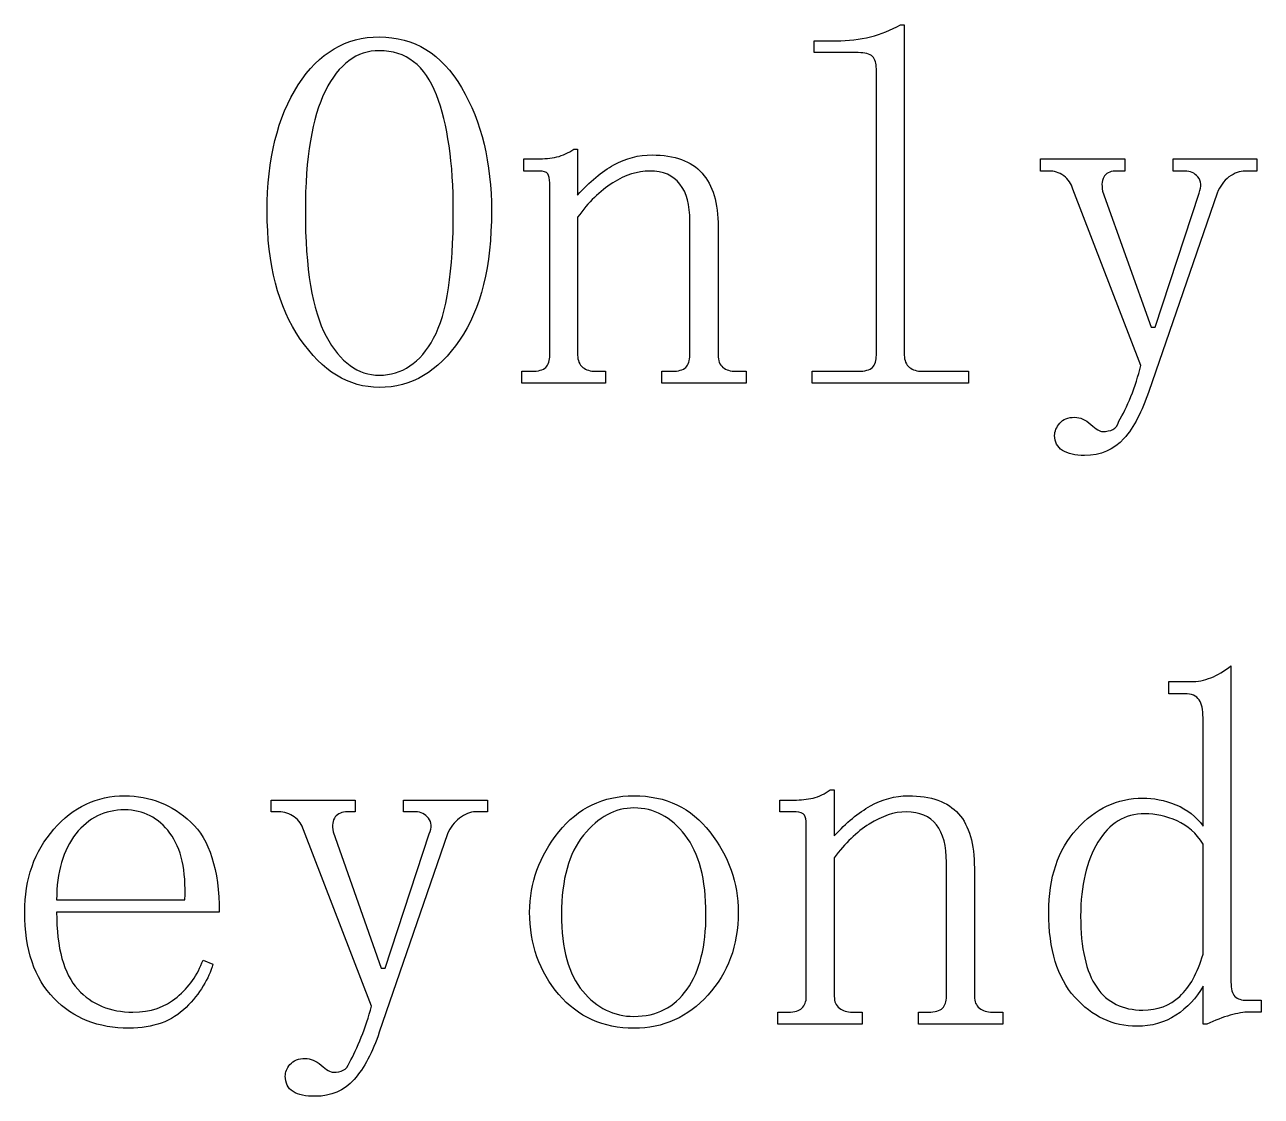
# Model space of a CAD drawing. Header units: centimetres. Extents: x -9 to 8.5, y -10.9 to 11.
# Drawn here: x -2.215 to 0.383, y -10.914 to -8.662 of the extents above; entities that cross this region are included whole.
import ezdxf

# ---------------------------------------------------------------- set-up
doc = ezdxf.new("R2010")
doc.units = ezdxf.units.CM
doc.header["$MEASUREMENT"] = 0
doc.layers.add('Layer 1', color=7, linetype='Continuous')

msp = doc.modelspace()

# ---------------------------------------------------------------- linework, layer by layer
at = {"layer": 'Layer 1'}
for points, knots in [([(-0.37514, -8.66185), (-0.39479, -8.67308), (-0.41552, -8.68187), (-0.43798, -8.68748), (-0.43798, -8.68748), (-0.46044, -8.69309), (-0.48465, -8.69575), (-0.50991, -8.69575), (-0.50991, -8.69575), (-0.50991, -8.69575), (-0.55621, -8.69575), (-0.55621, -8.69575), (-0.55621, -8.69575), (-0.55621, -8.69575), (-0.55621, -8.72055), (-0.55621, -8.72055), (-0.55621, -8.72055), (-0.55621, -8.72055), (-0.46361, -8.72055), (-0.46361, -8.72055), (-0.46361, -8.72055), (-0.44958, -8.72055), (-0.43946, -8.72321), (-0.43384, -8.72882), (-0.43384, -8.72882), (-0.42823, -8.73443), (-0.42557, -8.74322), (-0.42557, -8.75445), (-0.42557, -8.75445), (-0.42557, -8.75445), (-0.42557, -9.35638), (-0.42557, -9.35638), (-0.42557, -9.35638), (-0.42557, -9.36761), (-0.42822, -9.3764), (-0.43384, -9.38201), (-0.43384, -9.38201), (-0.43945, -9.38762), (-0.44957, -9.39028), (-0.46361, -9.39028), (-0.46361, -9.39028), (-0.46361, -9.39028), (-0.56035, -9.39028), (-0.56035, -9.39028), (-0.56035, -9.39028), (-0.56035, -9.39028), (-0.56035, -9.41508), (-0.56035, -9.41508), (-0.56035, -9.41508), (-0.56035, -9.41508), (-0.2321, -9.41508), (-0.2321, -9.41508), (-0.2321, -9.41508), (-0.2321, -9.41508), (-0.2321, -9.39028), (-0.2321, -9.39028), (-0.2321, -9.39028), (-0.2321, -9.39028), (-0.32884, -9.39028), (-0.32884, -9.39028), (-0.32884, -9.39028), (-0.34007, -9.39028), (-0.34911, -9.38763), (-0.35613, -9.38201), (-0.35613, -9.38201), (-0.36315, -9.3764), (-0.36688, -9.36761), (-0.36688, -9.35638), (-0.36688, -9.35638), (-0.36688, -9.35638), (-0.36688, -8.66185), (-0.36688, -8.66185), (-0.36688, -8.66185), (-0.36688, -8.66185), (-0.37515, -8.66185), (-0.37515, -8.66185), (-0.37515, -8.66185), (-0.37515, -8.66185), (-0.37514, -8.66185), (-0.37514, -8.66185)], [0, 0, 0, 0, 0.047619, 0.047619, 0.047619, 0.047619, 0.0952381, 0.0952381, 0.0952381, 0.0952381, 0.1428571, 0.1428571, 0.1428571, 0.1428571, 0.1904762, 0.1904762, 0.1904762, 0.1904762, 0.2380952, 0.2380952, 0.2380952, 0.2380952, 0.2857143, 0.2857143, 0.2857143, 0.2857143, 0.3333333, 0.3333333, 0.3333333, 0.3333333, 0.3809524, 0.3809524, 0.3809524, 0.3809524, 0.4285714, 0.4285714, 0.4285714, 0.4285714, 0.4761905, 0.4761905, 0.4761905, 0.4761905, 0.5238095, 0.5238095, 0.5238095, 0.5238095, 0.5714286, 0.5714286, 0.5714286, 0.5714286, 0.6190476, 0.6190476, 0.6190476, 0.6190476, 0.6666667, 0.6666667, 0.6666667, 0.6666667, 0.7142857, 0.7142857, 0.7142857, 0.7142857, 0.7619048, 0.7619048, 0.7619048, 0.7619048, 0.8095238, 0.8095238, 0.8095238, 0.8095238, 0.8571429, 0.8571429, 0.8571429, 0.8571429, 0.9047619, 0.9047619, 0.9047619, 0.9047619, 1, 1, 1, 1]), ([(-1.46985, -8.68748), (-1.54002, -8.68748), (-1.59667, -8.72099), (-1.64018, -8.78835), (-1.64018, -8.78835), (-1.68369, -8.85572), (-1.7055, -8.94429), (-1.7055, -9.05376), (-1.7055, -9.05376), (-1.7055, -9.16604), (-1.68236, -9.25511), (-1.63605, -9.32248), (-1.63605, -9.32248), (-1.58974, -9.38985), (-1.53442, -9.42418), (-1.46986, -9.42418), (-1.46986, -9.42418), (-1.40249, -9.42418), (-1.3461, -9.39092), (-1.30119, -9.32496), (-1.30119, -9.32496), (-1.25628, -9.259), (-1.23422, -9.16885), (-1.23422, -9.05376), (-1.23422, -9.05376), (-1.23422, -8.95271), (-1.25496, -8.86571), (-1.29706, -8.79414), (-1.29706, -8.79414), (-1.33916, -8.72256), (-1.39689, -8.68748), (-1.46987, -8.68748), (-1.46987, -8.68748), (-1.46987, -8.68748), (-1.46985, -8.68748), (-1.46985, -8.68748)], [0, 0, 0, 0, 0.1, 0.1, 0.1, 0.1, 0.2, 0.2, 0.2, 0.2, 0.3, 0.3, 0.3, 0.3, 0.4, 0.4, 0.4, 0.4, 0.5, 0.5, 0.5, 0.5, 0.6, 0.6, 0.6, 0.6, 0.7, 0.7, 0.7, 0.7, 0.8, 0.8, 0.8, 0.8, 1, 1, 1, 1]), ([(-1.46985, -8.71642), (-1.41371, -8.71642), (-1.37382, -8.74727), (-1.34996, -8.80902), (-1.34996, -8.80902), (-1.3261, -8.87077), (-1.31441, -8.95271), (-1.31441, -9.05376), (-1.31441, -9.05376), (-1.31441, -9.18007), (-1.32768, -9.2689), (-1.35575, -9.32082), (-1.35575, -9.32082), (-1.38382, -9.37275), (-1.42213, -9.39854), (-1.46985, -9.39854), (-1.46985, -9.39854), (-1.51476, -9.39854), (-1.552, -9.37142), (-1.58147, -9.31668), (-1.58147, -9.31668), (-1.61094, -9.26195), (-1.62529, -9.17445), (-1.62529, -9.05375), (-1.62529, -9.05375), (-1.62529, -8.94147), (-1.61119, -8.85688), (-1.58312, -8.80074), (-1.58312, -8.80074), (-1.55505, -8.7446), (-1.51756, -8.7164), (-1.46985, -8.7164), (-1.46985, -8.7164), (-1.46985, -8.7164), (-1.46985, -8.71642), (-1.46985, -8.71642)], [0, 0, 0, 0, 0.1, 0.1, 0.1, 0.1, 0.2, 0.2, 0.2, 0.2, 0.3, 0.3, 0.3, 0.3, 0.4, 0.4, 0.4, 0.4, 0.5, 0.5, 0.5, 0.5, 0.6, 0.6, 0.6, 0.6, 0.7, 0.7, 0.7, 0.7, 0.8, 0.8, 0.8, 0.8, 1, 1, 1, 1]), ([(-1.0614, -8.92312), (-1.07263, -8.93154), (-1.08432, -8.93685), (-1.09695, -8.93966), (-1.09695, -8.93966), (-1.10958, -8.94247), (-1.12343, -8.94379), (-1.13746, -8.94379), (-1.13746, -8.94379), (-1.13746, -8.94379), (-1.1664, -8.94379), (-1.1664, -8.94379), (-1.1664, -8.94379), (-1.1664, -8.94379), (-1.1664, -8.96942), (-1.1664, -8.96942), (-1.1664, -8.96942), (-1.1664, -8.96942), (-1.13333, -8.96942), (-1.13333, -8.96942), (-1.13333, -8.96942), (-1.12491, -8.96942), (-1.11877, -8.971), (-1.11597, -8.97521), (-1.11597, -8.97521), (-1.11316, -8.97942), (-1.11184, -8.98581), (-1.11184, -8.99423), (-1.11184, -8.99423), (-1.11184, -8.99423), (-1.11184, -9.35638), (-1.11184, -9.35638), (-1.11184, -9.35638), (-1.11184, -9.36761), (-1.11449, -9.3764), (-1.12011, -9.38201), (-1.12011, -9.38201), (-1.12572, -9.38762), (-1.13584, -9.39028), (-1.14988, -9.39028), (-1.14988, -9.39028), (-1.14988, -9.39028), (-1.17055, -9.39028), (-1.17055, -9.39028), (-1.17055, -9.39028), (-1.17055, -9.39028), (-1.17055, -9.41508), (-1.17055, -9.41508), (-1.17055, -9.41508), (-1.17055, -9.41508), (-0.99444, -9.41508), (-0.99444, -9.41508), (-0.99444, -9.41508), (-0.99444, -9.41508), (-0.99444, -9.39028), (-0.99444, -9.39028), (-0.99444, -9.39028), (-0.99444, -9.39028), (-1.01511, -9.39028), (-1.01511, -9.39028), (-1.01511, -9.39028), (-1.02634, -9.39028), (-1.03538, -9.38763), (-1.0424, -9.38201), (-1.0424, -9.38201), (-1.04942, -9.3764), (-1.05315, -9.36761), (-1.05315, -9.35638), (-1.05315, -9.35638), (-1.05315, -9.35638), (-1.05315, -9.06617), (-1.05315, -9.06617), (-1.05315, -9.06617), (-1.03069, -9.03529), (-1.00623, -9.01108), (-0.97956, -8.99424), (-0.97956, -8.99424), (-0.95289, -8.9774), (-0.9271, -8.96944), (-0.90184, -8.96944), (-0.90184, -8.96944), (-0.87377, -8.96944), (-0.85221, -8.97848), (-0.83817, -8.99673), (-0.83817, -8.99673), (-0.82414, -9.01498), (-0.8175, -9.04077), (-0.8175, -9.07445), (-0.8175, -9.07445), (-0.8175, -9.07445), (-0.8175, -9.3564), (-0.8175, -9.3564), (-0.8175, -9.3564), (-0.8175, -9.36763), (-0.82015, -9.37642), (-0.82577, -9.38203), (-0.82577, -9.38203), (-0.83138, -9.38764), (-0.8415, -9.3903), (-0.85554, -9.3903), (-0.85554, -9.3903), (-0.85554, -9.3903), (-0.87621, -9.3903), (-0.87621, -9.3903), (-0.87621, -9.3903), (-0.87621, -9.3903), (-0.87621, -9.4151), (-0.87621, -9.4151), (-0.87621, -9.4151), (-0.87621, -9.4151), (-0.69927, -9.4151), (-0.69927, -9.4151), (-0.69927, -9.4151), (-0.69927, -9.4151), (-0.69927, -9.3903), (-0.69927, -9.3903), (-0.69927, -9.3903), (-0.69927, -9.3903), (-0.72077, -9.3903), (-0.72077, -9.3903), (-0.72077, -9.3903), (-0.732, -9.3903), (-0.74104, -9.38765), (-0.74806, -9.38203), (-0.74806, -9.38203), (-0.75508, -9.37642), (-0.75798, -9.36763), (-0.75798, -9.3564), (-0.75798, -9.3564), (-0.75798, -9.3564), (-0.75798, -9.08686), (-0.75798, -9.08686), (-0.75798, -9.08686), (-0.75798, -9.03634), (-0.76942, -8.99885), (-0.79188, -8.97359), (-0.79188, -8.97359), (-0.81434, -8.94833), (-0.84917, -8.93556), (-0.89689, -8.93556), (-0.89689, -8.93556), (-0.92496, -8.93556), (-0.95183, -8.9422), (-0.97709, -8.95623), (-0.97709, -8.95623), (-1.00235, -8.97027), (-1.0279, -8.99183), (-1.05316, -9.0199), (-1.05316, -9.0199), (-1.05316, -9.0199), (-1.05316, -8.92316), (-1.05316, -8.92316), (-1.05316, -8.92316), (-1.05316, -8.92316), (-1.06143, -8.92316), (-1.06143, -8.92316), (-1.06143, -8.92316), (-1.06143, -8.92316), (-1.0614, -8.92312), (-1.0614, -8.92312)], [0, 0, 0, 0, 0.0243902, 0.0243902, 0.0243902, 0.0243902, 0.0487805, 0.0487805, 0.0487805, 0.0487805, 0.0731707, 0.0731707, 0.0731707, 0.0731707, 0.097561, 0.097561, 0.097561, 0.097561, 0.1219512, 0.1219512, 0.1219512, 0.1219512, 0.1463415, 0.1463415, 0.1463415, 0.1463415, 0.1707317, 0.1707317, 0.1707317, 0.1707317, 0.195122, 0.195122, 0.195122, 0.195122, 0.2195122, 0.2195122, 0.2195122, 0.2195122, 0.2439024, 0.2439024, 0.2439024, 0.2439024, 0.2682927, 0.2682927, 0.2682927, 0.2682927, 0.2926829, 0.2926829, 0.2926829, 0.2926829, 0.3170732, 0.3170732, 0.3170732, 0.3170732, 0.3414634, 0.3414634, 0.3414634, 0.3414634, 0.3658537, 0.3658537, 0.3658537, 0.3658537, 0.3902439, 0.3902439, 0.3902439, 0.3902439, 0.4146341, 0.4146341, 0.4146341, 0.4146341, 0.4390244, 0.4390244, 0.4390244, 0.4390244, 0.4634146, 0.4634146, 0.4634146, 0.4634146, 0.4878049, 0.4878049, 0.4878049, 0.4878049, 0.5121951, 0.5121951, 0.5121951, 0.5121951, 0.5365854, 0.5365854, 0.5365854, 0.5365854, 0.5609756, 0.5609756, 0.5609756, 0.5609756, 0.5853659, 0.5853659, 0.5853659, 0.5853659, 0.6097561, 0.6097561, 0.6097561, 0.6097561, 0.6341463, 0.6341463, 0.6341463, 0.6341463, 0.6585366, 0.6585366, 0.6585366, 0.6585366, 0.6829268, 0.6829268, 0.6829268, 0.6829268, 0.7073171, 0.7073171, 0.7073171, 0.7073171, 0.7317073, 0.7317073, 0.7317073, 0.7317073, 0.7560976, 0.7560976, 0.7560976, 0.7560976, 0.7804878, 0.7804878, 0.7804878, 0.7804878, 0.804878, 0.804878, 0.804878, 0.804878, 0.8292683, 0.8292683, 0.8292683, 0.8292683, 0.8536585, 0.8536585, 0.8536585, 0.8536585, 0.8780488, 0.8780488, 0.8780488, 0.8780488, 0.902439, 0.902439, 0.902439, 0.902439, 0.9268293, 0.9268293, 0.9268293, 0.9268293, 0.9512195, 0.9512195, 0.9512195, 0.9512195, 1, 1, 1, 1]), ([(-0.08079, -8.94379), (-0.08079, -8.94379), (-0.08079, -8.96942), (-0.08079, -8.96942), (-0.08079, -8.96942), (-0.08079, -8.96942), (-0.06343, -8.96942), (-0.06343, -8.96942), (-0.06343, -8.96942), (-0.0522, -8.96942), (-0.04183, -8.97233), (-0.03201, -8.97934), (-0.03201, -8.97934), (-0.02219, -8.98636), (-0.0158, -8.99622), (-0.01299, -9.00745), (-0.01299, -9.00745), (-0.01299, -9.00745), (0.13005, -9.37787), (0.13005, -9.37787), (0.13005, -9.37787), (0.12444, -9.40033), (0.1178, -9.42214), (0.10938, -9.44319), (0.10938, -9.44319), (0.10096, -9.46424), (0.09217, -9.48125), (0.08375, -9.49528), (0.08375, -9.49528), (0.08094, -9.5037), (0.07696, -9.50984), (0.07135, -9.51264), (0.07135, -9.51264), (0.06574, -9.51545), (0.05827, -9.51677), (0.04985, -9.51677), (0.04985, -9.51677), (0.04424, -9.51677), (0.03627, -9.51171), (0.02505, -9.50189), (0.02505, -9.50189), (0.01382, -9.49207), (0.00238, -9.48701), (-0.00885, -9.48701), (-0.00885, -9.48701), (-0.02288, -9.48701), (-0.03325, -9.49099), (-0.04027, -9.49941), (-0.04027, -9.49941), (-0.04729, -9.50783), (-0.05102, -9.51662), (-0.05102, -9.52504), (-0.05102, -9.52504), (-0.05102, -9.53907), (-0.04571, -9.54944), (-0.03448, -9.55646), (-0.03448, -9.55646), (-0.02325, -9.56348), (-0.00783, -9.56721), (0.01182, -9.56721), (0.01182, -9.56721), (0.0455, -9.56721), (0.07345, -9.55552), (0.0945, -9.53166), (0.0945, -9.53166), (0.11555, -9.5078), (0.13256, -9.47454), (0.14659, -9.43244), (0.14659, -9.43244), (0.14659, -9.43244), (0.29046, -9.01572), (0.29046, -9.01572), (0.29046, -9.01572), (0.29607, -9.00169), (0.30404, -8.99024), (0.31526, -8.98182), (0.31526, -8.98182), (0.32649, -8.9734), (0.33793, -8.96942), (0.34916, -8.96942), (0.34916, -8.96942), (0.34916, -8.96942), (0.37396, -8.96942), (0.37396, -8.96942), (0.37396, -8.96942), (0.37396, -8.96942), (0.37396, -8.94379), (0.37396, -8.94379), (0.37396, -8.94379), (0.37396, -8.94379), (0.19785, -8.94379), (0.19785, -8.94379), (0.19785, -8.94379), (0.19785, -8.94379), (0.19785, -8.96942), (0.19785, -8.96942), (0.19785, -8.96942), (0.19785, -8.96942), (0.22265, -8.96942), (0.22265, -8.96942), (0.22265, -8.96942), (0.23388, -8.96942), (0.24292, -8.9734), (0.24994, -8.98182), (0.24994, -8.98182), (0.25696, -8.99024), (0.25803, -9.00169), (0.25242, -9.01572), (0.25242, -9.01572), (0.25242, -9.01572), (0.15982, -9.29767), (0.15982, -9.29767), (0.15982, -9.29767), (0.15982, -9.29767), (0.15155, -9.29767), (0.15155, -9.29767), (0.15155, -9.29767), (0.15155, -9.29767), (0.04985, -9.01159), (0.04985, -9.01159), (0.04985, -9.01159), (0.04704, -8.99756), (0.04837, -8.98636), (0.05398, -8.97934), (0.05398, -8.97934), (0.05959, -8.97232), (0.06838, -8.96942), (0.07961, -8.96942), (0.07961, -8.96942), (0.07961, -8.96942), (0.09615, -8.96942), (0.09615, -8.96942), (0.09615, -8.96942), (0.09615, -8.96942), (0.09615, -8.94379), (0.09615, -8.94379), (0.09615, -8.94379), (0.09615, -8.94379), (-0.08079, -8.94379), (-0.08079, -8.94379)], [0, 0, 0, 0, 0.0277778, 0.0277778, 0.0277778, 0.0277778, 0.0555556, 0.0555556, 0.0555556, 0.0555556, 0.0833333, 0.0833333, 0.0833333, 0.0833333, 0.1111111, 0.1111111, 0.1111111, 0.1111111, 0.1388889, 0.1388889, 0.1388889, 0.1388889, 0.1666667, 0.1666667, 0.1666667, 0.1666667, 0.1944444, 0.1944444, 0.1944444, 0.1944444, 0.2222222, 0.2222222, 0.2222222, 0.2222222, 0.25, 0.25, 0.25, 0.25, 0.2777778, 0.2777778, 0.2777778, 0.2777778, 0.3055556, 0.3055556, 0.3055556, 0.3055556, 0.3333333, 0.3333333, 0.3333333, 0.3333333, 0.3611111, 0.3611111, 0.3611111, 0.3611111, 0.3888889, 0.3888889, 0.3888889, 0.3888889, 0.4166667, 0.4166667, 0.4166667, 0.4166667, 0.4444444, 0.4444444, 0.4444444, 0.4444444, 0.4722222, 0.4722222, 0.4722222, 0.4722222, 0.5, 0.5, 0.5, 0.5, 0.5277778, 0.5277778, 0.5277778, 0.5277778, 0.5555556, 0.5555556, 0.5555556, 0.5555556, 0.5833333, 0.5833333, 0.5833333, 0.5833333, 0.6111111, 0.6111111, 0.6111111, 0.6111111, 0.6388889, 0.6388889, 0.6388889, 0.6388889, 0.6666667, 0.6666667, 0.6666667, 0.6666667, 0.6944444, 0.6944444, 0.6944444, 0.6944444, 0.7222222, 0.7222222, 0.7222222, 0.7222222, 0.75, 0.75, 0.75, 0.75, 0.7777778, 0.7777778, 0.7777778, 0.7777778, 0.8055556, 0.8055556, 0.8055556, 0.8055556, 0.8333333, 0.8333333, 0.8333333, 0.8333333, 0.8611111, 0.8611111, 0.8611111, 0.8611111, 0.8888889, 0.8888889, 0.8888889, 0.8888889, 0.9166667, 0.9166667, 0.9166667, 0.9166667, 0.9444444, 0.9444444, 0.9444444, 0.9444444, 1, 1, 1, 1]), ([(0.31939, -10.00957), (0.30536, -10.0208), (0.29126, -10.02876), (0.27722, -10.03437), (0.27722, -10.03437), (0.26318, -10.03998), (0.24909, -10.04264), (0.23505, -10.04264), (0.23505, -10.04264), (0.23505, -10.04264), (0.18875, -10.04264), (0.18875, -10.04264), (0.18875, -10.04264), (0.18875, -10.04264), (0.18875, -10.06827), (0.18875, -10.06827), (0.18875, -10.06827), (0.18875, -10.06827), (0.22265, -10.06827), (0.22265, -10.06827), (0.22265, -10.06827), (0.23668, -10.06827), (0.2468, -10.07225), (0.25242, -10.08067), (0.25242, -10.08067), (0.25803, -10.08909), (0.26069, -10.10186), (0.26069, -10.1187), (0.26069, -10.1187), (0.26069, -10.1187), (0.26069, -10.34608), (0.26069, -10.34608), (0.26069, -10.34608), (0.24666, -10.32643), (0.2275, -10.31126), (0.20364, -10.30143), (0.20364, -10.30143), (0.17978, -10.29161), (0.15664, -10.28737), (0.13419, -10.28737), (0.13419, -10.28737), (0.08086, -10.28737), (0.03458, -10.30918), (-0.00472, -10.35269), (-0.00472, -10.35269), (-0.04402, -10.3962), (-0.06342, -10.45417), (-0.06342, -10.52715), (-0.06342, -10.52715), (-0.06342, -10.60574), (-0.04534, -10.66504), (-0.00885, -10.70574), (-0.00885, -10.70574), (0.02764, -10.74644), (0.07126, -10.76692), (0.12179, -10.76692), (0.12179, -10.76692), (0.15267, -10.76692), (0.17979, -10.75921), (0.20365, -10.74377), (0.20365, -10.74377), (0.22751, -10.72833), (0.24667, -10.70785), (0.2607, -10.68259), (0.2607, -10.68259), (0.2607, -10.68259), (0.2607, -10.76279), (0.2607, -10.76279), (0.2607, -10.76279), (0.2607, -10.76279), (0.26897, -10.76279), (0.26897, -10.76279), (0.26897, -10.76279), (0.28581, -10.75437), (0.30231, -10.74798), (0.31775, -10.74377), (0.31775, -10.74377), (0.33319, -10.73956), (0.34621, -10.73716), (0.35744, -10.73716), (0.35744, -10.73716), (0.35744, -10.73716), (0.38307, -10.73716), (0.38307, -10.73716), (0.38307, -10.73716), (0.38307, -10.73716), (0.38307, -10.71236), (0.38307, -10.71236), (0.38307, -10.71236), (0.38307, -10.71236), (0.3533, -10.71236), (0.3533, -10.71236), (0.3533, -10.71236), (0.34207, -10.71236), (0.33328, -10.70971), (0.32767, -10.70409), (0.32767, -10.70409), (0.32206, -10.69848), (0.3194, -10.68836), (0.3194, -10.67432), (0.3194, -10.67432), (0.3194, -10.67432), (0.3194, -10.00955), (0.3194, -10.00955), (0.3194, -10.00955), (0.3194, -10.00955), (0.31939, -10.00957), (0.31939, -10.00957)], [0, 0, 0, 0, 0.0357143, 0.0357143, 0.0357143, 0.0357143, 0.0714286, 0.0714286, 0.0714286, 0.0714286, 0.1071429, 0.1071429, 0.1071429, 0.1071429, 0.1428571, 0.1428571, 0.1428571, 0.1428571, 0.1785714, 0.1785714, 0.1785714, 0.1785714, 0.2142857, 0.2142857, 0.2142857, 0.2142857, 0.25, 0.25, 0.25, 0.25, 0.2857143, 0.2857143, 0.2857143, 0.2857143, 0.3214286, 0.3214286, 0.3214286, 0.3214286, 0.3571429, 0.3571429, 0.3571429, 0.3571429, 0.3928571, 0.3928571, 0.3928571, 0.3928571, 0.4285714, 0.4285714, 0.4285714, 0.4285714, 0.4642857, 0.4642857, 0.4642857, 0.4642857, 0.5, 0.5, 0.5, 0.5, 0.5357143, 0.5357143, 0.5357143, 0.5357143, 0.5714286, 0.5714286, 0.5714286, 0.5714286, 0.6071429, 0.6071429, 0.6071429, 0.6071429, 0.6428571, 0.6428571, 0.6428571, 0.6428571, 0.6785714, 0.6785714, 0.6785714, 0.6785714, 0.7142857, 0.7142857, 0.7142857, 0.7142857, 0.75, 0.75, 0.75, 0.75, 0.7857143, 0.7857143, 0.7857143, 0.7857143, 0.8214286, 0.8214286, 0.8214286, 0.8214286, 0.8571429, 0.8571429, 0.8571429, 0.8571429, 0.8928571, 0.8928571, 0.8928571, 0.8928571, 0.9285714, 0.9285714, 0.9285714, 0.9285714, 1, 1, 1, 1]), ([(-2.00481, -10.28242), (-2.06376, -10.28242), (-2.11294, -10.30639), (-2.15364, -10.3527), (-2.15364, -10.3527), (-2.19434, -10.39901), (-2.21483, -10.45699), (-2.21482, -10.52716), (-2.21482, -10.52716), (-2.21482, -10.60575), (-2.19434, -10.66613), (-2.15364, -10.70823), (-2.15364, -10.70823), (-2.11294, -10.75033), (-2.06028, -10.77107), (-1.99572, -10.77107), (-1.99572, -10.77107), (-1.9452, -10.77107), (-1.9053, -10.75672), (-1.87583, -10.72725), (-1.87583, -10.72725), (-1.84636, -10.69778), (-1.82803, -10.66718), (-1.81961, -10.6363), (-1.81961, -10.6363), (-1.81961, -10.6363), (-1.84028, -10.62803), (-1.84028, -10.62803), (-1.84028, -10.62803), (-1.85151, -10.65891), (-1.86959, -10.6847), (-1.89485, -10.70575), (-1.89485, -10.70575), (-1.92011, -10.7268), (-1.95096, -10.73717), (-1.98745, -10.73717), (-1.98745, -10.73717), (-2.03517, -10.73717), (-2.07373, -10.72149), (-2.10321, -10.68921), (-2.10321, -10.68921), (-2.13268, -10.65693), (-2.14786, -10.60294), (-2.14786, -10.52715), (-2.14786, -10.52715), (-2.14786, -10.52715), (-1.80638, -10.52715), (-1.80638, -10.52715), (-1.80638, -10.52715), (-1.80638, -10.43733), (-1.82662, -10.3743), (-1.86591, -10.33781), (-1.86591, -10.33781), (-1.90521, -10.30132), (-1.95149, -10.28241), (-2.00482, -10.28241), (-2.00482, -10.28241), (-2.00482, -10.28241), (-2.00481, -10.28242), (-2.00481, -10.28242)], [0, 0, 0, 0, 0.0625, 0.0625, 0.0625, 0.0625, 0.125, 0.125, 0.125, 0.125, 0.1875, 0.1875, 0.1875, 0.1875, 0.25, 0.25, 0.25, 0.25, 0.3125, 0.3125, 0.3125, 0.3125, 0.375, 0.375, 0.375, 0.375, 0.4375, 0.4375, 0.4375, 0.4375, 0.5, 0.5, 0.5, 0.5, 0.5625, 0.5625, 0.5625, 0.5625, 0.625, 0.625, 0.625, 0.625, 0.6875, 0.6875, 0.6875, 0.6875, 0.75, 0.75, 0.75, 0.75, 0.8125, 0.8125, 0.8125, 0.8125, 0.875, 0.875, 0.875, 0.875, 1, 1, 1, 1]), ([(-0.9349, -10.28242), (-0.99946, -10.28242), (-1.05212, -10.30796), (-1.09282, -10.35849), (-1.09282, -10.35849), (-1.13352, -10.40901), (-1.154, -10.46541), (-1.154, -10.52716), (-1.154, -10.52716), (-1.154, -10.59453), (-1.13352, -10.65225), (-1.09282, -10.69997), (-1.09282, -10.69997), (-1.05212, -10.74769), (-0.99946, -10.77108), (-0.9349, -10.77108), (-0.9349, -10.77108), (-0.87315, -10.77108), (-0.82156, -10.74794), (-0.77946, -10.70163), (-0.77946, -10.70163), (-0.73736, -10.65532), (-0.7158, -10.59734), (-0.71579, -10.52717), (-0.71579, -10.52717), (-0.71579, -10.46542), (-0.73603, -10.40902), (-0.77532, -10.3585), (-0.77532, -10.3585), (-0.81462, -10.30798), (-0.86753, -10.28243), (-0.9349, -10.28243), (-0.9349, -10.28243), (-0.9349, -10.28243), (-0.9349, -10.28242), (-0.9349, -10.28242)], [0, 0, 0, 0, 0.1, 0.1, 0.1, 0.1, 0.2, 0.2, 0.2, 0.2, 0.3, 0.3, 0.3, 0.3, 0.4, 0.4, 0.4, 0.4, 0.5, 0.5, 0.5, 0.5, 0.6, 0.6, 0.6, 0.6, 0.7, 0.7, 0.7, 0.7, 0.8, 0.8, 0.8, 0.8, 1, 1, 1, 1]), ([(-0.52231, -10.27002), (-0.53354, -10.27844), (-0.54606, -10.28458), (-0.55869, -10.28738), (-0.55869, -10.28738), (-0.57132, -10.29019), (-0.58434, -10.29151), (-0.59838, -10.29151), (-0.59838, -10.29151), (-0.59838, -10.29151), (-0.62815, -10.29151), (-0.62815, -10.29151), (-0.62815, -10.29151), (-0.62815, -10.29151), (-0.62815, -10.31631), (-0.62815, -10.31631), (-0.62815, -10.31631), (-0.62815, -10.31631), (-0.59425, -10.31631), (-0.59425, -10.31631), (-0.59425, -10.31631), (-0.58583, -10.31631), (-0.57969, -10.31872), (-0.57689, -10.32292), (-0.57689, -10.32292), (-0.57408, -10.32713), (-0.57276, -10.33352), (-0.57276, -10.34194), (-0.57276, -10.34194), (-0.57276, -10.34194), (-0.57276, -10.70409), (-0.57276, -10.70409), (-0.57276, -10.70409), (-0.57276, -10.71532), (-0.57624, -10.72328), (-0.58186, -10.72889), (-0.58186, -10.72889), (-0.58747, -10.7345), (-0.59676, -10.73716), (-0.6108, -10.73716), (-0.6108, -10.73716), (-0.6108, -10.73716), (-0.6323, -10.73716), (-0.6323, -10.73716), (-0.6323, -10.73716), (-0.6323, -10.73716), (-0.6323, -10.76279), (-0.6323, -10.76279), (-0.6323, -10.76279), (-0.6323, -10.76279), (-0.45536, -10.76279), (-0.45536, -10.76279), (-0.45536, -10.76279), (-0.45536, -10.76279), (-0.45536, -10.73716), (-0.45536, -10.73716), (-0.45536, -10.73716), (-0.45536, -10.73716), (-0.47603, -10.73716), (-0.47603, -10.73716), (-0.47603, -10.73716), (-0.48726, -10.73716), (-0.4963, -10.73451), (-0.50332, -10.72889), (-0.50332, -10.72889), (-0.51034, -10.72328), (-0.51407, -10.71531), (-0.51407, -10.70409), (-0.51407, -10.70409), (-0.51407, -10.70409), (-0.51407, -10.41305), (-0.51407, -10.41305), (-0.51407, -10.41305), (-0.49162, -10.38217), (-0.46715, -10.35879), (-0.44048, -10.34194), (-0.44048, -10.34194), (-0.41381, -10.3251), (-0.38802, -10.31631), (-0.36276, -10.31631), (-0.36276, -10.31631), (-0.33469, -10.31631), (-0.31313, -10.32535), (-0.29909, -10.3436), (-0.29909, -10.3436), (-0.28506, -10.36185), (-0.27842, -10.38847), (-0.27842, -10.42215), (-0.27842, -10.42215), (-0.27842, -10.42215), (-0.27842, -10.7041), (-0.27842, -10.7041), (-0.27842, -10.7041), (-0.27842, -10.71533), (-0.28107, -10.72329), (-0.28669, -10.7289), (-0.28669, -10.7289), (-0.2923, -10.73451), (-0.30242, -10.73717), (-0.31646, -10.73717), (-0.31646, -10.73717), (-0.31646, -10.73717), (-0.33713, -10.73717), (-0.33713, -10.73717), (-0.33713, -10.73717), (-0.33713, -10.73717), (-0.33713, -10.7628), (-0.33713, -10.7628), (-0.33713, -10.7628), (-0.33713, -10.7628), (-0.16019, -10.7628), (-0.16019, -10.7628), (-0.16019, -10.7628), (-0.16019, -10.7628), (-0.16019, -10.73717), (-0.16019, -10.73717), (-0.16019, -10.73717), (-0.16019, -10.73717), (-0.18169, -10.73717), (-0.18169, -10.73717), (-0.18169, -10.73717), (-0.19292, -10.73717), (-0.20196, -10.73452), (-0.20898, -10.7289), (-0.20898, -10.7289), (-0.216, -10.72329), (-0.21973, -10.71532), (-0.21973, -10.7041), (-0.21973, -10.7041), (-0.21973, -10.7041), (-0.21973, -10.43456), (-0.21973, -10.43456), (-0.21973, -10.43456), (-0.21973, -10.38404), (-0.23035, -10.34572), (-0.2528, -10.32046), (-0.2528, -10.32046), (-0.27526, -10.2952), (-0.31092, -10.28243), (-0.35863, -10.28243), (-0.35863, -10.28243), (-0.3867, -10.28243), (-0.41274, -10.28989), (-0.43801, -10.30393), (-0.43801, -10.30393), (-0.46327, -10.31797), (-0.48882, -10.3387), (-0.51408, -10.36677), (-0.51408, -10.36677), (-0.51408, -10.36677), (-0.51408, -10.27003), (-0.51408, -10.27003), (-0.51408, -10.27003), (-0.51408, -10.27003), (-0.52235, -10.27003), (-0.52235, -10.27003), (-0.52235, -10.27003), (-0.52235, -10.27003), (-0.52231, -10.27002), (-0.52231, -10.27002)], [0, 0, 0, 0, 0.0243902, 0.0243902, 0.0243902, 0.0243902, 0.0487805, 0.0487805, 0.0487805, 0.0487805, 0.0731707, 0.0731707, 0.0731707, 0.0731707, 0.097561, 0.097561, 0.097561, 0.097561, 0.1219512, 0.1219512, 0.1219512, 0.1219512, 0.1463415, 0.1463415, 0.1463415, 0.1463415, 0.1707317, 0.1707317, 0.1707317, 0.1707317, 0.195122, 0.195122, 0.195122, 0.195122, 0.2195122, 0.2195122, 0.2195122, 0.2195122, 0.2439024, 0.2439024, 0.2439024, 0.2439024, 0.2682927, 0.2682927, 0.2682927, 0.2682927, 0.2926829, 0.2926829, 0.2926829, 0.2926829, 0.3170732, 0.3170732, 0.3170732, 0.3170732, 0.3414634, 0.3414634, 0.3414634, 0.3414634, 0.3658537, 0.3658537, 0.3658537, 0.3658537, 0.3902439, 0.3902439, 0.3902439, 0.3902439, 0.4146341, 0.4146341, 0.4146341, 0.4146341, 0.4390244, 0.4390244, 0.4390244, 0.4390244, 0.4634146, 0.4634146, 0.4634146, 0.4634146, 0.4878049, 0.4878049, 0.4878049, 0.4878049, 0.5121951, 0.5121951, 0.5121951, 0.5121951, 0.5365854, 0.5365854, 0.5365854, 0.5365854, 0.5609756, 0.5609756, 0.5609756, 0.5609756, 0.5853659, 0.5853659, 0.5853659, 0.5853659, 0.6097561, 0.6097561, 0.6097561, 0.6097561, 0.6341463, 0.6341463, 0.6341463, 0.6341463, 0.6585366, 0.6585366, 0.6585366, 0.6585366, 0.6829268, 0.6829268, 0.6829268, 0.6829268, 0.7073171, 0.7073171, 0.7073171, 0.7073171, 0.7317073, 0.7317073, 0.7317073, 0.7317073, 0.7560976, 0.7560976, 0.7560976, 0.7560976, 0.7804878, 0.7804878, 0.7804878, 0.7804878, 0.804878, 0.804878, 0.804878, 0.804878, 0.8292683, 0.8292683, 0.8292683, 0.8292683, 0.8536585, 0.8536585, 0.8536585, 0.8536585, 0.8780488, 0.8780488, 0.8780488, 0.8780488, 0.902439, 0.902439, 0.902439, 0.902439, 0.9268293, 0.9268293, 0.9268293, 0.9268293, 0.9512195, 0.9512195, 0.9512195, 0.9512195, 1, 1, 1, 1]), ([(-2.00481, -10.31219), (-1.96551, -10.31219), (-1.93358, -10.32869), (-1.90973, -10.36097), (-1.90973, -10.36097), (-1.88587, -10.39325), (-1.8755, -10.43978), (-1.87831, -10.50153), (-1.87831, -10.50153), (-1.87831, -10.50153), (-2.14785, -10.50153), (-2.14785, -10.50153), (-2.14785, -10.50153), (-2.14785, -10.44259), (-2.134, -10.39631), (-2.10734, -10.36262), (-2.10734, -10.36262), (-2.08067, -10.32894), (-2.04692, -10.31218), (-2.00481, -10.31218), (-2.00481, -10.31218), (-2.00481, -10.31218), (-2.00481, -10.31219), (-2.00481, -10.31219)], [0, 0, 0, 0, 0.1428571, 0.1428571, 0.1428571, 0.1428571, 0.2857143, 0.2857143, 0.2857143, 0.2857143, 0.4285714, 0.4285714, 0.4285714, 0.4285714, 0.5714286, 0.5714286, 0.5714286, 0.5714286, 0.7142857, 0.7142857, 0.7142857, 0.7142857, 1, 1, 1, 1]), ([(-1.69723, -10.29152), (-1.69723, -10.29152), (-1.69723, -10.31632), (-1.69723, -10.31632), (-1.69723, -10.31632), (-1.69723, -10.31632), (-1.68069, -10.31632), (-1.68069, -10.31632), (-1.68069, -10.31632), (-1.66946, -10.31632), (-1.65827, -10.32005), (-1.64844, -10.32707), (-1.64844, -10.32707), (-1.63862, -10.33409), (-1.63223, -10.34313), (-1.62942, -10.35436), (-1.62942, -10.35436), (-1.62942, -10.35436), (-1.48638, -10.72478), (-1.48638, -10.72478), (-1.48638, -10.72478), (-1.49199, -10.74724), (-1.49946, -10.76905), (-1.50788, -10.7901), (-1.50788, -10.7901), (-1.5163, -10.81115), (-1.52426, -10.82898), (-1.53268, -10.84302), (-1.53268, -10.84302), (-1.53549, -10.85144), (-1.5403, -10.85675), (-1.54591, -10.85956), (-1.54591, -10.85956), (-1.55152, -10.86237), (-1.55816, -10.86369), (-1.56658, -10.86369), (-1.56658, -10.86369), (-1.57219, -10.86369), (-1.58098, -10.85863), (-1.59221, -10.84881), (-1.59221, -10.84881), (-1.60344, -10.83899), (-1.61406, -10.83475), (-1.62528, -10.83475), (-1.62528, -10.83475), (-1.63931, -10.83475), (-1.65051, -10.83873), (-1.65753, -10.84715), (-1.65753, -10.84715), (-1.66455, -10.85557), (-1.66745, -10.86353), (-1.66745, -10.87195), (-1.66745, -10.87195), (-1.66745, -10.88598), (-1.66214, -10.89718), (-1.65091, -10.9042), (-1.65091, -10.9042), (-1.63968, -10.91122), (-1.62426, -10.91412), (-1.60461, -10.91412), (-1.60461, -10.91412), (-1.57093, -10.91412), (-1.54381, -10.90243), (-1.52275, -10.87857), (-1.52275, -10.87857), (-1.5017, -10.85471), (-1.48387, -10.82145), (-1.46983, -10.77935), (-1.46983, -10.77935), (-1.46983, -10.77935), (-1.32679, -10.36263), (-1.32679, -10.36263), (-1.32679, -10.36263), (-1.32118, -10.3486), (-1.31239, -10.33798), (-1.30116, -10.32956), (-1.30116, -10.32956), (-1.28993, -10.32114), (-1.27932, -10.31633), (-1.26809, -10.31633), (-1.26809, -10.31633), (-1.26809, -10.31633), (-1.24246, -10.31633), (-1.24246, -10.31633), (-1.24246, -10.31633), (-1.24246, -10.31633), (-1.24246, -10.29153), (-1.24246, -10.29153), (-1.24246, -10.29153), (-1.24246, -10.29153), (-1.4194, -10.29153), (-1.4194, -10.29153), (-1.4194, -10.29153), (-1.4194, -10.29153), (-1.4194, -10.31633), (-1.4194, -10.31633), (-1.4194, -10.31633), (-1.4194, -10.31633), (-1.39377, -10.31633), (-1.39377, -10.31633), (-1.39377, -10.31633), (-1.38254, -10.31633), (-1.3735, -10.32114), (-1.36648, -10.32956), (-1.36648, -10.32956), (-1.35946, -10.33798), (-1.35921, -10.3486), (-1.36483, -10.36263), (-1.36483, -10.36263), (-1.36483, -10.36263), (-1.45743, -10.64458), (-1.45743, -10.64458), (-1.45743, -10.64458), (-1.45743, -10.64458), (-1.4657, -10.64458), (-1.4657, -10.64458), (-1.4657, -10.64458), (-1.4657, -10.64458), (-1.56657, -10.3585), (-1.56657, -10.3585), (-1.56657, -10.3585), (-1.56938, -10.34447), (-1.56805, -10.3341), (-1.56244, -10.32708), (-1.56244, -10.32708), (-1.55683, -10.32006), (-1.54804, -10.31633), (-1.53681, -10.31633), (-1.53681, -10.31633), (-1.53681, -10.31633), (-1.52027, -10.31633), (-1.52027, -10.31633), (-1.52027, -10.31633), (-1.52027, -10.31633), (-1.52027, -10.29153), (-1.52027, -10.29153), (-1.52027, -10.29153), (-1.52027, -10.29153), (-1.69721, -10.29153), (-1.69721, -10.29153), (-1.69721, -10.29153), (-1.69721, -10.29153), (-1.69723, -10.29152), (-1.69723, -10.29152)], [0, 0, 0, 0, 0.027027, 0.027027, 0.027027, 0.027027, 0.0540541, 0.0540541, 0.0540541, 0.0540541, 0.0810811, 0.0810811, 0.0810811, 0.0810811, 0.1081081, 0.1081081, 0.1081081, 0.1081081, 0.1351351, 0.1351351, 0.1351351, 0.1351351, 0.1621622, 0.1621622, 0.1621622, 0.1621622, 0.1891892, 0.1891892, 0.1891892, 0.1891892, 0.2162162, 0.2162162, 0.2162162, 0.2162162, 0.2432432, 0.2432432, 0.2432432, 0.2432432, 0.2702703, 0.2702703, 0.2702703, 0.2702703, 0.2972973, 0.2972973, 0.2972973, 0.2972973, 0.3243243, 0.3243243, 0.3243243, 0.3243243, 0.3513514, 0.3513514, 0.3513514, 0.3513514, 0.3783784, 0.3783784, 0.3783784, 0.3783784, 0.4054054, 0.4054054, 0.4054054, 0.4054054, 0.4324324, 0.4324324, 0.4324324, 0.4324324, 0.4594595, 0.4594595, 0.4594595, 0.4594595, 0.4864865, 0.4864865, 0.4864865, 0.4864865, 0.5135135, 0.5135135, 0.5135135, 0.5135135, 0.5405405, 0.5405405, 0.5405405, 0.5405405, 0.5675676, 0.5675676, 0.5675676, 0.5675676, 0.5945946, 0.5945946, 0.5945946, 0.5945946, 0.6216216, 0.6216216, 0.6216216, 0.6216216, 0.6486486, 0.6486486, 0.6486486, 0.6486486, 0.6756757, 0.6756757, 0.6756757, 0.6756757, 0.7027027, 0.7027027, 0.7027027, 0.7027027, 0.7297297, 0.7297297, 0.7297297, 0.7297297, 0.7567568, 0.7567568, 0.7567568, 0.7567568, 0.7837838, 0.7837838, 0.7837838, 0.7837838, 0.8108108, 0.8108108, 0.8108108, 0.8108108, 0.8378378, 0.8378378, 0.8378378, 0.8378378, 0.8648649, 0.8648649, 0.8648649, 0.8648649, 0.8918919, 0.8918919, 0.8918919, 0.8918919, 0.9189189, 0.9189189, 0.9189189, 0.9189189, 0.9459459, 0.9459459, 0.9459459, 0.9459459, 1, 1, 1, 1]), ([(-0.9349, -10.30805), (-0.8928, -10.30805), (-0.85689, -10.32721), (-0.82741, -10.3651), (-0.82741, -10.3651), (-0.79794, -10.40299), (-0.78359, -10.45831), (-0.78359, -10.53129), (-0.78359, -10.53129), (-0.78359, -10.59866), (-0.79661, -10.65132), (-0.82328, -10.68921), (-0.82328, -10.68921), (-0.84995, -10.7271), (-0.88718, -10.74626), (-0.9349, -10.74626), (-0.9349, -10.74626), (-0.977, -10.74626), (-1.01291, -10.72843), (-1.04239, -10.69334), (-1.04239, -10.69334), (-1.07186, -10.65825), (-1.08704, -10.60426), (-1.08704, -10.53128), (-1.08704, -10.53128), (-1.08704, -10.4583), (-1.07161, -10.40298), (-1.04074, -10.36509), (-1.04074, -10.36509), (-1.00986, -10.3272), (-0.9742, -10.30804), (-0.93491, -10.30804), (-0.93491, -10.30804), (-0.93491, -10.30804), (-0.9349, -10.30805), (-0.9349, -10.30805)], [0, 0, 0, 0, 0.1, 0.1, 0.1, 0.1, 0.2, 0.2, 0.2, 0.2, 0.3, 0.3, 0.3, 0.3, 0.4, 0.4, 0.4, 0.4, 0.5, 0.5, 0.5, 0.5, 0.6, 0.6, 0.6, 0.6, 0.7, 0.7, 0.7, 0.7, 0.8, 0.8, 0.8, 0.8, 1, 1, 1, 1]), ([(0.13832, -10.32045), (0.16077, -10.32045), (0.18366, -10.32551), (0.20612, -10.33533), (0.20612, -10.33533), (0.22857, -10.34515), (0.24666, -10.36166), (0.26069, -10.38411), (0.26069, -10.38411), (0.26069, -10.38411), (0.26069, -10.61562), (0.26069, -10.61562), (0.26069, -10.61562), (0.24946, -10.65492), (0.23296, -10.68444), (0.21191, -10.70409), (0.21191, -10.70409), (0.19086, -10.72374), (0.16506, -10.73303), (0.13419, -10.73303), (0.13419, -10.73303), (0.09209, -10.73303), (0.05991, -10.71735), (0.03745, -10.68507), (0.03745, -10.68507), (0.01499, -10.65279), (0.00355, -10.60278), (0.00355, -10.53542), (0.00355, -10.53542), (0.00355, -10.47086), (0.01607, -10.41927), (0.03993, -10.37998), (0.03993, -10.37998), (0.06379, -10.34068), (0.09622, -10.32045), (0.13832, -10.32045)], [0, 0, 0, 0, 0.1, 0.1, 0.1, 0.1, 0.2, 0.2, 0.2, 0.2, 0.3, 0.3, 0.3, 0.3, 0.4, 0.4, 0.4, 0.4, 0.5, 0.5, 0.5, 0.5, 0.6, 0.6, 0.6, 0.6, 0.7, 0.7, 0.7, 0.7, 0.8, 0.8, 0.8, 0.8, 1, 1, 1, 1])]:
    msp.add_open_spline(points, degree=3, knots=knots, dxfattribs=at)

doc.saveas('drawing.dxf')
